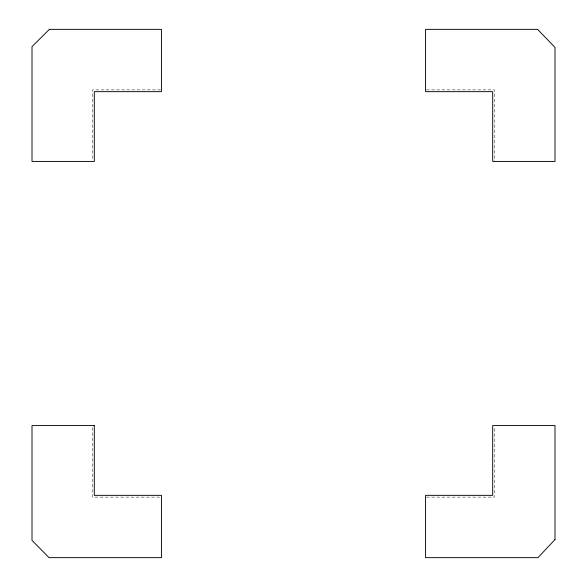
<?xml version="1.0" encoding="UTF-8"?>
<svg xmlns="http://www.w3.org/2000/svg" width="587" height="587" viewBox="0 0 587 587"><rect width="100%" height="100%" fill="white"/><g stroke="black" fill="none" stroke-linecap="round" stroke-linejoin="round"><path stroke-width="0.44" stroke-dasharray="2.94 2.2" d="M160.515 89.877L92.533 89.877L92.533 160.522M426.485 89.877L494.467 89.877L494.467 161.425M159.613 497.123L92.533 497.123L92.533 427.387M426.485 497.123L494.467 497.123L494.467 427.387"/><path stroke-width="0.88" d="M554.994 539.548L537.971 557.65L425.575 557.65L425.575 495.347L492.691 495.347L492.691 425.575L554.994 425.575L554.994 539.548M49.389 29.35L32.006 46.63L32.006 161.425L94.309 161.425L94.309 91.653L161.425 91.653L161.425 29.35L49.389 29.35M537.611 29.35L425.575 29.35L425.575 91.653L492.691 91.653L492.691 161.425L554.994 161.425L554.994 47.452L537.611 29.35M94.309 425.575L32.006 425.575L32.006 540.37L49.029 557.65L161.425 557.65L161.425 495.347L94.309 495.347L94.309 425.575"/></g></svg>
